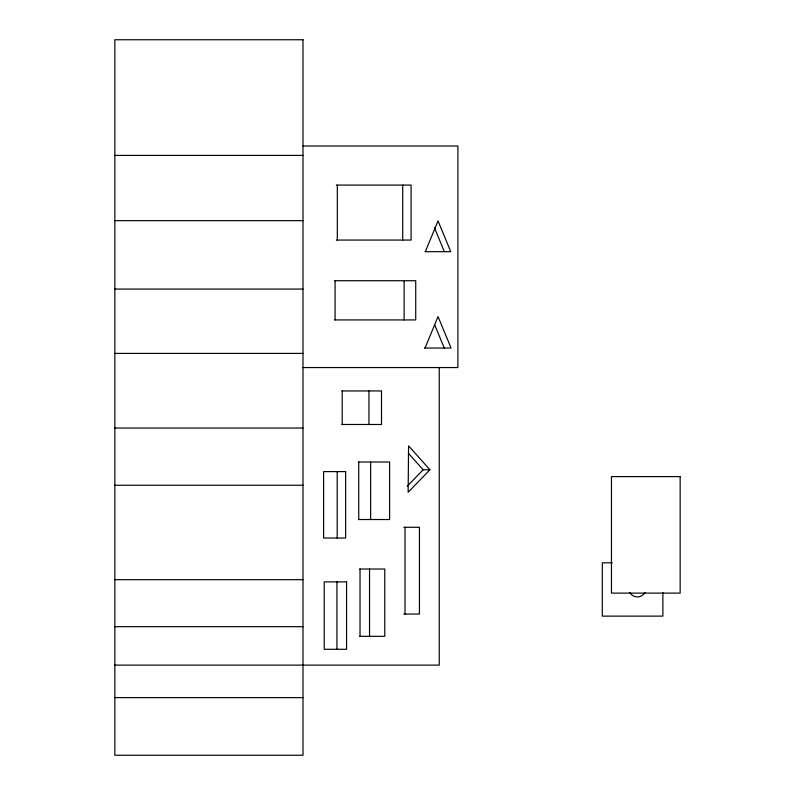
<?xml version="1.0" encoding="UTF-8"?>
<svg xmlns="http://www.w3.org/2000/svg" width="795" height="795" viewBox="0 0 795 795"><rect width="100%" height="100%" fill="white"/><g stroke="black" fill="none" stroke-linecap="round" stroke-linejoin="round"><path stroke-width="1.19" d="M425.305 251.677L438.035 220.921L450.775 251.677L424.967 251.677M425.017 348.041L438.035 316.589L451.063 348.041L424.441 348.041M407.229 486.212L423.149 469.766L429.936 469.766L408.58 445.856L408.143 492.274L429.936 469.766M302.994 146.012L457.9 146.012L457.9 367.558L302.994 367.558M114.848 155.403L302.994 155.403M336.325 185.086L411.085 185.086L411.085 240.06L336.325 240.06M114.848 220.662L302.994 220.662M334.655 280.724L415.725 280.724L415.725 319.928L334.655 319.928M114.848 289.072L302.994 289.072M114.848 353.407L302.994 353.407M341.92 390.951L381.511 390.951L381.511 424.49L341.92 424.49M114.848 428.048L302.994 428.048M358.307 462.024L389.61 462.024L389.61 519.523L358.307 519.523M114.848 485.248L302.994 485.248M403.86 527.284L419.442 527.284L419.442 614.048L403.86 614.048M612.2 562.82L602.312 562.82L602.312 616.125L662.881 616.125L662.881 592.573M359.638 569.031L384.76 569.031L384.76 636.318L359.638 636.318M114.848 579.684L302.994 579.684M114.848 626.689L302.994 626.689M114.848 665.117L439.247 665.117L439.247 367.558M114.848 697.613L302.994 697.613M408.362 453.21L423.149 469.766M434.467 227.758L444.365 251.677M434.517 324.449L444.286 348.041M405.013 527.284L405.013 614.048M404.128 280.724L404.128 319.928M402.717 185.086L402.717 240.06M370.649 462.024L370.649 519.523M369.536 569.031L369.536 636.318M368.959 390.951L368.959 424.49M360.026 569.031L360.026 636.318M358.744 462.024L358.744 519.523M342.188 390.951L342.188 424.49M337.319 185.086L337.319 240.06M337.179 471.614L337.179 538.036M336.941 581.89L336.941 649.286M335.092 280.724L335.092 319.928M644.974 592.533A8.775 8.775 0 0 1 629.779 592.533M302.994 39.75L114.848 39.75L114.848 755.25L302.994 755.25L302.994 39.75M345.636 471.614L323.605 471.614L323.605 538.036L345.636 538.036L345.636 471.614M680.152 476.612L611.464 476.612L611.464 593.11L680.152 593.11L680.152 476.612M346.57 581.89L324.211 581.89L324.211 649.286L346.57 649.286L346.57 581.89"/></g></svg>
